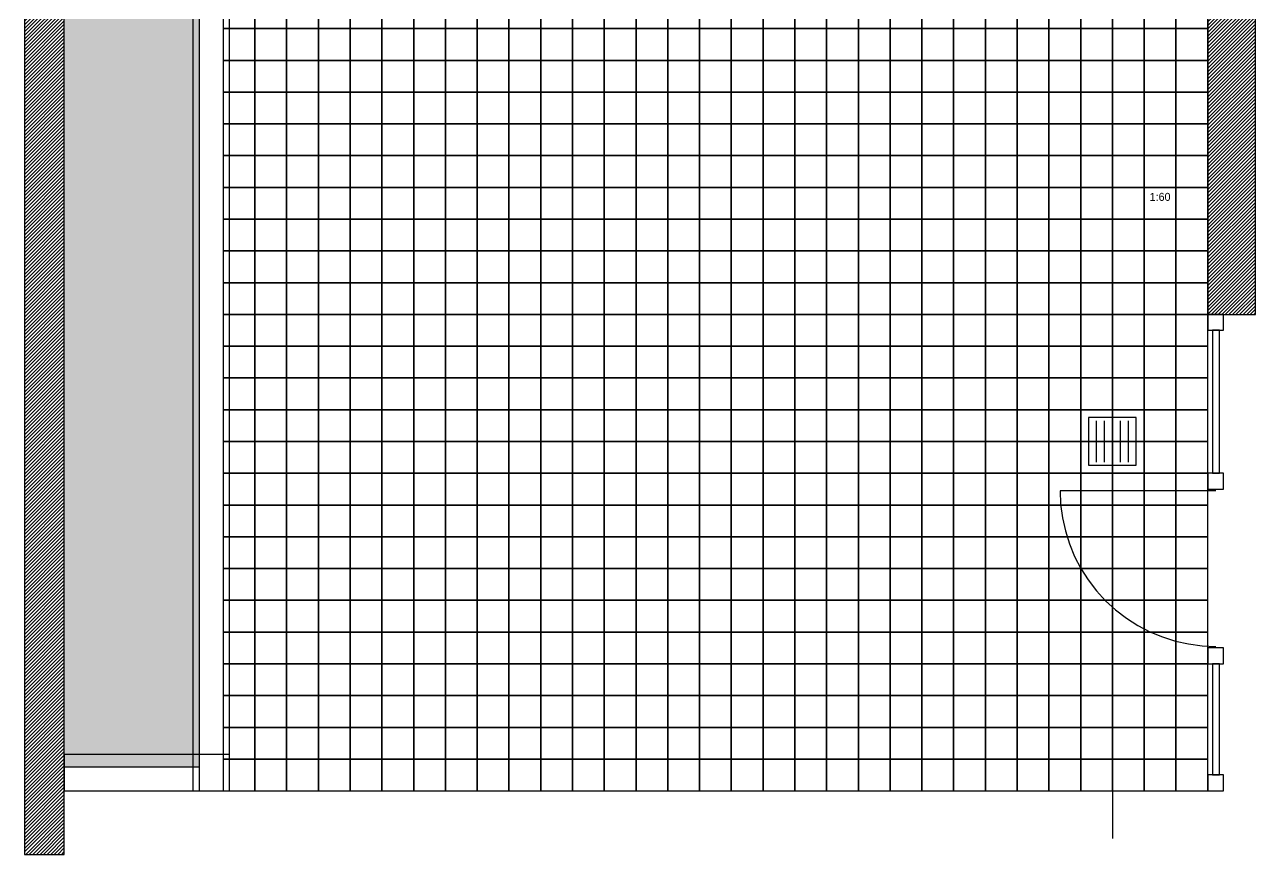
# Model space of a CAD drawing. Header units: millimetres. Extents: x -3750 to 66350, y -83500 to 3000.
# Drawn here: x 19750 to 27500, y -8800 to -3575 of the extents above; entities that cross this region are included whole.
import ezdxf
from ezdxf.enums import TextEntityAlignment as Align

# ---------------------------------------------------------------- set-up
doc = ezdxf.new("R2010")
doc.units = ezdxf.units.MM
doc.linetypes.add('DASHED', pattern=[1.524, 1.27, -0.254])
for name, color, linetype in [('A-DOOR', 5, 'Continuous'), ('A-HATCH', 9, 'Continuous'), ('A-PAVING', 251, 'Continuous'), ('A-TEXT', 2, 'Continuous'), ('A-WALL', 7, 'Continuous'), ('C-DRAIN', 4, 'Continuous')]:
    doc.layers.add(name, color=color, linetype=linetype)

msp = doc.modelspace()

# ---------------------------------------------------------------- hatches: boundary and pattern name
at = {"layer": 'A-HATCH'}
h = msp.add_hatch(dxfattribs=at)
h.set_pattern_fill('ANSI31', scale=5)
h.paths.add_polyline_path([(19750, -8800), (20000, -8800), (20000, 0), (19750, 0)])
msp.add_hatch(color=8, dxfattribs=at).paths.add_polyline_path([(20000, 0), (20850, 0), (20850, -8250), (20000, -8250)])
h = msp.add_hatch(dxfattribs=at)
h.set_pattern_fill('ANSI31', scale=5)
h.paths.add_polyline_path([(27200, -5400), (27500, -5400), (27500, 0), (27200, 0)])

# ---------------------------------------------------------------- linework, layer by layer
at = {"layer": 'A-DOOR'}
msp.add_lwpolyline([(26270, -6510), (26273.7, -6595.4), (26284.9, -6680.2), (26303.4, -6763.6), (26329.1, -6845.2), (26361.8, -6924.2), (26401.3, -7000), (26447.2, -7072.1), (26499.3, -7139.9), (26557, -7203), (26620.1, -7260.7), (26687.9, -7312.8), (26760, -7358.7), (26835.8, -7398.2), (26914.8, -7430.9), (26996.4, -7456.6), (27079.8, -7475.1), (27164.6, -7486.3), (27250, -7490)], dxfattribs=at)
at = {"layer": 'A-PAVING'}
for points in [[(21000, -3600), (21200, -3600), (21200, -3400), (21000, -3400)], [(21200, -3600), (21400, -3600), (21400, -3400), (21200, -3400)], [(21400, -3600), (21600, -3600), (21600, -3400), (21400, -3400)], [(21600, -3600), (21800, -3600), (21800, -3400), (21600, -3400)], [(21800, -3600), (22000, -3600), (22000, -3400), (21800, -3400)], [(22000, -3600), (22200, -3600), (22200, -3400), (22000, -3400)], [(22200, -3600), (22400, -3600), (22400, -3400), (22200, -3400)], [(22400, -3600), (22600, -3600), (22600, -3400), (22400, -3400)], [(22600, -3600), (22800, -3600), (22800, -3400), (22600, -3400)], [(22800, -3600), (23000, -3600), (23000, -3400), (22800, -3400)], [(23000, -3600), (23200, -3600), (23200, -3400), (23000, -3400)], [(23200, -3600), (23400, -3600), (23400, -3400), (23200, -3400)], [(23400, -3600), (23600, -3600), (23600, -3400), (23400, -3400)], [(23600, -3600), (23800, -3600), (23800, -3400), (23600, -3400)], [(23800, -3600), (24000, -3600), (24000, -3400), (23800, -3400)], [(24000, -3600), (24200, -3600), (24200, -3400), (24000, -3400)], [(24200, -3600), (24400, -3600), (24400, -3400), (24200, -3400)], [(24400, -3600), (24600, -3600), (24600, -3400), (24400, -3400)], [(24600, -3600), (24800, -3600), (24800, -3400), (24600, -3400)], [(24800, -3600), (25000, -3600), (25000, -3400), (24800, -3400)], [(25000, -3600), (25200, -3600), (25200, -3400), (25000, -3400)], [(25200, -3600), (25400, -3600), (25400, -3400), (25200, -3400)], [(25400, -3600), (25600, -3600), (25600, -3400), (25400, -3400)], [(25600, -3600), (25800, -3600), (25800, -3400), (25600, -3400)], [(25800, -3600), (26000, -3600), (26000, -3400), (25800, -3400)], [(26000, -3600), (26200, -3600), (26200, -3400), (26000, -3400)], [(26200, -3600), (26400, -3600), (26400, -3400), (26200, -3400)], [(26400, -3600), (26600, -3600), (26600, -3400), (26400, -3400)], [(26600, -3600), (26800, -3600), (26800, -3400), (26600, -3400)], [(26800, -3600), (27000, -3600), (27000, -3400), (26800, -3400)], [(27000, -3600), (27200, -3600), (27200, -3400), (27000, -3400)], [(21000, -3800), (21200, -3800), (21200, -3600), (21000, -3600)], [(21200, -3800), (21400, -3800), (21400, -3600), (21200, -3600)], [(21400, -3800), (21600, -3800), (21600, -3600), (21400, -3600)], [(21600, -3800), (21800, -3800), (21800, -3600), (21600, -3600)], [(21800, -3800), (22000, -3800), (22000, -3600), (21800, -3600)], [(22000, -3800), (22200, -3800), (22200, -3600), (22000, -3600)], [(22200, -3800), (22400, -3800), (22400, -3600), (22200, -3600)], [(22400, -3800), (22600, -3800), (22600, -3600), (22400, -3600)], [(22600, -3800), (22800, -3800), (22800, -3600), (22600, -3600)], [(22800, -3800), (23000, -3800), (23000, -3600), (22800, -3600)], [(23000, -3800), (23200, -3800), (23200, -3600), (23000, -3600)], [(23200, -3800), (23400, -3800), (23400, -3600), (23200, -3600)], [(23400, -3800), (23600, -3800), (23600, -3600), (23400, -3600)], [(23600, -3800), (23800, -3800), (23800, -3600), (23600, -3600)], [(23800, -3800), (24000, -3800), (24000, -3600), (23800, -3600)], [(24000, -3800), (24200, -3800), (24200, -3600), (24000, -3600)], [(24200, -3800), (24400, -3800), (24400, -3600), (24200, -3600)], [(24400, -3800), (24600, -3800), (24600, -3600), (24400, -3600)], [(24600, -3800), (24800, -3800), (24800, -3600), (24600, -3600)], [(24800, -3800), (25000, -3800), (25000, -3600), (24800, -3600)], [(25000, -3800), (25200, -3800), (25200, -3600), (25000, -3600)], [(25200, -3800), (25400, -3800), (25400, -3600), (25200, -3600)], [(25400, -3800), (25600, -3800), (25600, -3600), (25400, -3600)], [(25600, -3800), (25800, -3800), (25800, -3600), (25600, -3600)], [(25800, -3800), (26000, -3800), (26000, -3600), (25800, -3600)], [(26000, -3800), (26200, -3800), (26200, -3600), (26000, -3600)], [(26200, -3800), (26400, -3800), (26400, -3600), (26200, -3600)], [(26400, -3800), (26600, -3800), (26600, -3600), (26400, -3600)], [(26600, -3800), (26800, -3800), (26800, -3600), (26600, -3600)], [(26800, -3800), (27000, -3800), (27000, -3600), (26800, -3600)], [(27000, -3800), (27200, -3800), (27200, -3600), (27000, -3600)], [(21000, -4000), (21200, -4000), (21200, -3800), (21000, -3800)], [(21200, -4000), (21400, -4000), (21400, -3800), (21200, -3800)], [(21400, -4000), (21600, -4000), (21600, -3800), (21400, -3800)], [(21600, -4000), (21800, -4000), (21800, -3800), (21600, -3800)], [(21800, -4000), (22000, -4000), (22000, -3800), (21800, -3800)], [(22000, -4000), (22200, -4000), (22200, -3800), (22000, -3800)], [(22200, -4000), (22400, -4000), (22400, -3800), (22200, -3800)], [(22400, -4000), (22600, -4000), (22600, -3800), (22400, -3800)], [(22600, -4000), (22800, -4000), (22800, -3800), (22600, -3800)], [(22800, -4000), (23000, -4000), (23000, -3800), (22800, -3800)], [(23000, -4000), (23200, -4000), (23200, -3800), (23000, -3800)], [(23200, -4000), (23400, -4000), (23400, -3800), (23200, -3800)], [(23400, -4000), (23600, -4000), (23600, -3800), (23400, -3800)], [(23600, -4000), (23800, -4000), (23800, -3800), (23600, -3800)], [(23800, -4000), (24000, -4000), (24000, -3800), (23800, -3800)], [(24000, -4000), (24200, -4000), (24200, -3800), (24000, -3800)], [(24200, -4000), (24400, -4000), (24400, -3800), (24200, -3800)], [(24400, -4000), (24600, -4000), (24600, -3800), (24400, -3800)], [(24600, -4000), (24800, -4000), (24800, -3800), (24600, -3800)], [(24800, -4000), (25000, -4000), (25000, -3800), (24800, -3800)], [(25000, -4000), (25200, -4000), (25200, -3800), (25000, -3800)], [(25200, -4000), (25400, -4000), (25400, -3800), (25200, -3800)], [(25400, -4000), (25600, -4000), (25600, -3800), (25400, -3800)], [(25600, -4000), (25800, -4000), (25800, -3800), (25600, -3800)], [(25800, -4000), (26000, -4000), (26000, -3800), (25800, -3800)], [(26000, -4000), (26200, -4000), (26200, -3800), (26000, -3800)], [(26200, -4000), (26400, -4000), (26400, -3800), (26200, -3800)], [(26400, -4000), (26600, -4000), (26600, -3800), (26400, -3800)], [(26600, -4000), (26800, -4000), (26800, -3800), (26600, -3800)], [(26800, -4000), (27000, -4000), (27000, -3800), (26800, -3800)], [(27000, -4000), (27200, -4000), (27200, -3800), (27000, -3800)], [(21000, -4200), (21200, -4200), (21200, -4000), (21000, -4000)], [(21200, -4200), (21400, -4200), (21400, -4000), (21200, -4000)], [(21400, -4200), (21600, -4200), (21600, -4000), (21400, -4000)], [(21600, -4200), (21800, -4200), (21800, -4000), (21600, -4000)], [(21800, -4200), (22000, -4200), (22000, -4000), (21800, -4000)], [(22000, -4200), (22200, -4200), (22200, -4000), (22000, -4000)], [(22200, -4200), (22400, -4200), (22400, -4000), (22200, -4000)], [(22400, -4200), (22600, -4200), (22600, -4000), (22400, -4000)], [(22600, -4200), (22800, -4200), (22800, -4000), (22600, -4000)], [(22800, -4200), (23000, -4200), (23000, -4000), (22800, -4000)], [(23000, -4200), (23200, -4200), (23200, -4000), (23000, -4000)], [(23200, -4200), (23400, -4200), (23400, -4000), (23200, -4000)], [(23400, -4200), (23600, -4200), (23600, -4000), (23400, -4000)], [(23600, -4200), (23800, -4200), (23800, -4000), (23600, -4000)], [(23800, -4200), (24000, -4200), (24000, -4000), (23800, -4000)], [(24000, -4200), (24200, -4200), (24200, -4000), (24000, -4000)], [(24200, -4200), (24400, -4200), (24400, -4000), (24200, -4000)], [(24400, -4200), (24600, -4200), (24600, -4000), (24400, -4000)], [(24600, -4200), (24800, -4200), (24800, -4000), (24600, -4000)], [(24800, -4200), (25000, -4200), (25000, -4000), (24800, -4000)], [(25000, -4200), (25200, -4200), (25200, -4000), (25000, -4000)], [(25200, -4200), (25400, -4200), (25400, -4000), (25200, -4000)], [(25400, -4200), (25600, -4200), (25600, -4000), (25400, -4000)], [(25600, -4200), (25800, -4200), (25800, -4000), (25600, -4000)], [(25800, -4200), (26000, -4200), (26000, -4000), (25800, -4000)], [(26000, -4200), (26200, -4200), (26200, -4000), (26000, -4000)], [(26200, -4200), (26400, -4200), (26400, -4000), (26200, -4000)], [(26400, -4200), (26600, -4200), (26600, -4000), (26400, -4000)], [(26600, -4200), (26800, -4200), (26800, -4000), (26600, -4000)], [(26800, -4200), (27000, -4200), (27000, -4000), (26800, -4000)], [(27000, -4200), (27200, -4200), (27200, -4000), (27000, -4000)], [(21000, -4400), (21200, -4400), (21200, -4200), (21000, -4200)], [(21200, -4400), (21400, -4400), (21400, -4200), (21200, -4200)], [(21400, -4400), (21600, -4400), (21600, -4200), (21400, -4200)], [(21600, -4400), (21800, -4400), (21800, -4200), (21600, -4200)], [(21800, -4400), (22000, -4400), (22000, -4200), (21800, -4200)], [(22000, -4400), (22200, -4400), (22200, -4200), (22000, -4200)], [(22200, -4400), (22400, -4400), (22400, -4200), (22200, -4200)], [(22400, -4400), (22600, -4400), (22600, -4200), (22400, -4200)], [(22600, -4400), (22800, -4400), (22800, -4200), (22600, -4200)], [(22800, -4400), (23000, -4400), (23000, -4200), (22800, -4200)], [(23000, -4400), (23200, -4400), (23200, -4200), (23000, -4200)], [(23200, -4400), (23400, -4400), (23400, -4200), (23200, -4200)], [(23400, -4400), (23600, -4400), (23600, -4200), (23400, -4200)], [(23600, -4400), (23800, -4400), (23800, -4200), (23600, -4200)], [(23800, -4400), (24000, -4400), (24000, -4200), (23800, -4200)], [(24000, -4400), (24200, -4400), (24200, -4200), (24000, -4200)], [(24200, -4400), (24400, -4400), (24400, -4200), (24200, -4200)], [(24400, -4400), (24600, -4400), (24600, -4200), (24400, -4200)], [(24600, -4400), (24800, -4400), (24800, -4200), (24600, -4200)], [(24800, -4400), (25000, -4400), (25000, -4200), (24800, -4200)], [(25000, -4400), (25200, -4400), (25200, -4200), (25000, -4200)], [(25200, -4400), (25400, -4400), (25400, -4200), (25200, -4200)], [(25400, -4400), (25600, -4400), (25600, -4200), (25400, -4200)], [(25600, -4400), (25800, -4400), (25800, -4200), (25600, -4200)], [(25800, -4400), (26000, -4400), (26000, -4200), (25800, -4200)], [(26000, -4400), (26200, -4400), (26200, -4200), (26000, -4200)], [(26200, -4400), (26400, -4400), (26400, -4200), (26200, -4200)], [(26400, -4400), (26600, -4400), (26600, -4200), (26400, -4200)], [(26600, -4400), (26800, -4400), (26800, -4200), (26600, -4200)], [(26800, -4400), (27000, -4400), (27000, -4200), (26800, -4200)], [(27000, -4400), (27200, -4400), (27200, -4200), (27000, -4200)], [(21000, -4600), (21200, -4600), (21200, -4400), (21000, -4400)], [(21200, -4600), (21400, -4600), (21400, -4400), (21200, -4400)], [(21400, -4600), (21600, -4600), (21600, -4400), (21400, -4400)], [(21600, -4600), (21800, -4600), (21800, -4400), (21600, -4400)], [(21800, -4600), (22000, -4600), (22000, -4400), (21800, -4400)], [(22000, -4600), (22200, -4600), (22200, -4400), (22000, -4400)], [(22200, -4600), (22400, -4600), (22400, -4400), (22200, -4400)], [(22400, -4600), (22600, -4600), (22600, -4400), (22400, -4400)], [(22600, -4600), (22800, -4600), (22800, -4400), (22600, -4400)], [(22800, -4600), (23000, -4600), (23000, -4400), (22800, -4400)], [(23000, -4600), (23200, -4600), (23200, -4400), (23000, -4400)], [(23200, -4600), (23400, -4600), (23400, -4400), (23200, -4400)], [(23400, -4600), (23600, -4600), (23600, -4400), (23400, -4400)], [(23600, -4600), (23800, -4600), (23800, -4400), (23600, -4400)], [(23800, -4600), (24000, -4600), (24000, -4400), (23800, -4400)], [(24000, -4600), (24200, -4600), (24200, -4400), (24000, -4400)], [(24200, -4600), (24400, -4600), (24400, -4400), (24200, -4400)], [(24400, -4600), (24600, -4600), (24600, -4400), (24400, -4400)], [(24600, -4600), (24800, -4600), (24800, -4400), (24600, -4400)], [(24800, -4600), (25000, -4600), (25000, -4400), (24800, -4400)], [(25000, -4600), (25200, -4600), (25200, -4400), (25000, -4400)], [(25200, -4600), (25400, -4600), (25400, -4400), (25200, -4400)], [(25400, -4600), (25600, -4600), (25600, -4400), (25400, -4400)], [(25600, -4600), (25800, -4600), (25800, -4400), (25600, -4400)], [(25800, -4600), (26000, -4600), (26000, -4400), (25800, -4400)], [(26000, -4600), (26200, -4600), (26200, -4400), (26000, -4400)], [(26200, -4600), (26400, -4600), (26400, -4400), (26200, -4400)], [(26400, -4600), (26600, -4600), (26600, -4400), (26400, -4400)], [(26600, -4600), (26800, -4600), (26800, -4400), (26600, -4400)], [(26800, -4600), (27000, -4600), (27000, -4400), (26800, -4400)], [(27000, -4600), (27200, -4600), (27200, -4400), (27000, -4400)], [(21000, -4800), (21200, -4800), (21200, -4600), (21000, -4600)], [(21200, -4800), (21400, -4800), (21400, -4600), (21200, -4600)], [(21400, -4800), (21600, -4800), (21600, -4600), (21400, -4600)], [(21600, -4800), (21800, -4800), (21800, -4600), (21600, -4600)], [(21800, -4800), (22000, -4800), (22000, -4600), (21800, -4600)], [(22000, -4800), (22200, -4800), (22200, -4600), (22000, -4600)], [(22200, -4800), (22400, -4800), (22400, -4600), (22200, -4600)], [(22400, -4800), (22600, -4800), (22600, -4600), (22400, -4600)], [(22600, -4800), (22800, -4800), (22800, -4600), (22600, -4600)], [(22800, -4800), (23000, -4800), (23000, -4600), (22800, -4600)], [(23000, -4800), (23200, -4800), (23200, -4600), (23000, -4600)], [(23200, -4800), (23400, -4800), (23400, -4600), (23200, -4600)], [(23400, -4800), (23600, -4800), (23600, -4600), (23400, -4600)], [(23600, -4800), (23800, -4800), (23800, -4600), (23600, -4600)], [(23800, -4800), (24000, -4800), (24000, -4600), (23800, -4600)], [(24000, -4800), (24200, -4800), (24200, -4600), (24000, -4600)], [(24200, -4800), (24400, -4800), (24400, -4600), (24200, -4600)], [(24400, -4800), (24600, -4800), (24600, -4600), (24400, -4600)], [(24600, -4800), (24800, -4800), (24800, -4600), (24600, -4600)], [(24800, -4800), (25000, -4800), (25000, -4600), (24800, -4600)], [(25000, -4800), (25200, -4800), (25200, -4600), (25000, -4600)], [(25200, -4800), (25400, -4800), (25400, -4600), (25200, -4600)], [(25400, -4800), (25600, -4800), (25600, -4600), (25400, -4600)], [(25600, -4800), (25800, -4800), (25800, -4600), (25600, -4600)], [(25800, -4800), (26000, -4800), (26000, -4600), (25800, -4600)], [(26000, -4800), (26200, -4800), (26200, -4600), (26000, -4600)], [(26200, -4800), (26400, -4800), (26400, -4600), (26200, -4600)], [(26400, -4800), (26600, -4800), (26600, -4600), (26400, -4600)], [(26600, -4800), (26800, -4800), (26800, -4600), (26600, -4600)], [(26800, -4800), (27000, -4800), (27000, -4600), (26800, -4600)], [(27000, -4800), (27200, -4800), (27200, -4600), (27000, -4600)], [(21000, -5000), (21200, -5000), (21200, -4800), (21000, -4800)], [(21200, -5000), (21400, -5000), (21400, -4800), (21200, -4800)], [(21400, -5000), (21600, -5000), (21600, -4800), (21400, -4800)], [(21600, -5000), (21800, -5000), (21800, -4800), (21600, -4800)], [(21800, -5000), (22000, -5000), (22000, -4800), (21800, -4800)], [(22000, -5000), (22200, -5000), (22200, -4800), (22000, -4800)], [(22200, -5000), (22400, -5000), (22400, -4800), (22200, -4800)], [(22400, -5000), (22600, -5000), (22600, -4800), (22400, -4800)], [(22600, -5000), (22800, -5000), (22800, -4800), (22600, -4800)], [(22800, -5000), (23000, -5000), (23000, -4800), (22800, -4800)], [(23000, -5000), (23200, -5000), (23200, -4800), (23000, -4800)], [(23200, -5000), (23400, -5000), (23400, -4800), (23200, -4800)], [(23400, -5000), (23600, -5000), (23600, -4800), (23400, -4800)], [(23600, -5000), (23800, -5000), (23800, -4800), (23600, -4800)], [(23800, -5000), (24000, -5000), (24000, -4800), (23800, -4800)], [(24000, -5000), (24200, -5000), (24200, -4800), (24000, -4800)], [(24200, -5000), (24400, -5000), (24400, -4800), (24200, -4800)], [(24400, -5000), (24600, -5000), (24600, -4800), (24400, -4800)], [(24600, -5000), (24800, -5000), (24800, -4800), (24600, -4800)], [(24800, -5000), (25000, -5000), (25000, -4800), (24800, -4800)], [(25000, -5000), (25200, -5000), (25200, -4800), (25000, -4800)], [(25200, -5000), (25400, -5000), (25400, -4800), (25200, -4800)], [(25400, -5000), (25600, -5000), (25600, -4800), (25400, -4800)], [(25600, -5000), (25800, -5000), (25800, -4800), (25600, -4800)], [(25800, -5000), (26000, -5000), (26000, -4800), (25800, -4800)], [(26000, -5000), (26200, -5000), (26200, -4800), (26000, -4800)], [(26200, -5000), (26400, -5000), (26400, -4800), (26200, -4800)], [(26400, -5000), (26600, -5000), (26600, -4800), (26400, -4800)], [(26600, -5000), (26800, -5000), (26800, -4800), (26600, -4800)], [(26800, -5000), (27000, -5000), (27000, -4800), (26800, -4800)], [(27000, -5000), (27200, -5000), (27200, -4800), (27000, -4800)], [(21000, -5200), (21200, -5200), (21200, -5000), (21000, -5000)], [(21200, -5200), (21400, -5200), (21400, -5000), (21200, -5000)], [(21400, -5200), (21600, -5200), (21600, -5000), (21400, -5000)], [(21600, -5200), (21800, -5200), (21800, -5000), (21600, -5000)], [(21800, -5200), (22000, -5200), (22000, -5000), (21800, -5000)], [(22000, -5200), (22200, -5200), (22200, -5000), (22000, -5000)], [(22200, -5200), (22400, -5200), (22400, -5000), (22200, -5000)], [(22400, -5200), (22600, -5200), (22600, -5000), (22400, -5000)], [(22600, -5200), (22800, -5200), (22800, -5000), (22600, -5000)], [(22800, -5200), (23000, -5200), (23000, -5000), (22800, -5000)], [(23000, -5200), (23200, -5200), (23200, -5000), (23000, -5000)], [(23200, -5200), (23400, -5200), (23400, -5000), (23200, -5000)], [(23400, -5200), (23600, -5200), (23600, -5000), (23400, -5000)], [(23600, -5200), (23800, -5200), (23800, -5000), (23600, -5000)], [(23800, -5200), (24000, -5200), (24000, -5000), (23800, -5000)], [(24000, -5200), (24200, -5200), (24200, -5000), (24000, -5000)], [(24200, -5200), (24400, -5200), (24400, -5000), (24200, -5000)], [(24400, -5200), (24600, -5200), (24600, -5000), (24400, -5000)], [(24600, -5200), (24800, -5200), (24800, -5000), (24600, -5000)], [(24800, -5200), (25000, -5200), (25000, -5000), (24800, -5000)], [(25000, -5200), (25200, -5200), (25200, -5000), (25000, -5000)], [(25200, -5200), (25400, -5200), (25400, -5000), (25200, -5000)], [(25400, -5200), (25600, -5200), (25600, -5000), (25400, -5000)], [(25600, -5200), (25800, -5200), (25800, -5000), (25600, -5000)], [(25800, -5200), (26000, -5200), (26000, -5000), (25800, -5000)], [(26000, -5200), (26200, -5200), (26200, -5000), (26000, -5000)], [(26200, -5200), (26400, -5200), (26400, -5000), (26200, -5000)], [(26400, -5200), (26600, -5200), (26600, -5000), (26400, -5000)], [(26600, -5200), (26800, -5200), (26800, -5000), (26600, -5000)], [(26800, -5200), (27000, -5200), (27000, -5000), (26800, -5000)], [(27000, -5200), (27200, -5200), (27200, -5000), (27000, -5000)], [(21000, -5400), (21200, -5400), (21200, -5200), (21000, -5200)], [(21200, -5400), (21400, -5400), (21400, -5200), (21200, -5200)], [(21400, -5400), (21600, -5400), (21600, -5200), (21400, -5200)], [(21600, -5400), (21800, -5400), (21800, -5200), (21600, -5200)], [(21800, -5400), (22000, -5400), (22000, -5200), (21800, -5200)], [(22000, -5400), (22200, -5400), (22200, -5200), (22000, -5200)], [(22200, -5400), (22400, -5400), (22400, -5200), (22200, -5200)], [(22400, -5400), (22600, -5400), (22600, -5200), (22400, -5200)], [(22600, -5400), (22800, -5400), (22800, -5200), (22600, -5200)], [(22800, -5400), (23000, -5400), (23000, -5200), (22800, -5200)], [(23000, -5400), (23200, -5400), (23200, -5200), (23000, -5200)], [(23200, -5400), (23400, -5400), (23400, -5200), (23200, -5200)], [(23400, -5400), (23600, -5400), (23600, -5200), (23400, -5200)], [(23600, -5400), (23800, -5400), (23800, -5200), (23600, -5200)], [(23800, -5400), (24000, -5400), (24000, -5200), (23800, -5200)], [(24000, -5400), (24200, -5400), (24200, -5200), (24000, -5200)], [(24200, -5400), (24400, -5400), (24400, -5200), (24200, -5200)], [(24400, -5400), (24600, -5400), (24600, -5200), (24400, -5200)], [(24600, -5400), (24800, -5400), (24800, -5200), (24600, -5200)], [(24800, -5400), (25000, -5400), (25000, -5200), (24800, -5200)], [(25000, -5400), (25200, -5400), (25200, -5200), (25000, -5200)], [(25200, -5400), (25400, -5400), (25400, -5200), (25200, -5200)], [(25400, -5400), (25600, -5400), (25600, -5200), (25400, -5200)], [(25600, -5400), (25800, -5400), (25800, -5200), (25600, -5200)], [(25800, -5400), (26000, -5400), (26000, -5200), (25800, -5200)], [(26000, -5400), (26200, -5400), (26200, -5200), (26000, -5200)], [(26200, -5400), (26400, -5400), (26400, -5200), (26200, -5200)], [(26400, -5400), (26600, -5400), (26600, -5200), (26400, -5200)], [(26600, -5400), (26800, -5400), (26800, -5200), (26600, -5200)], [(26800, -5400), (27000, -5400), (27000, -5200), (26800, -5200)], [(27000, -5400), (27200, -5400), (27200, -5200), (27000, -5200)], [(21000, -5600), (21200, -5600), (21200, -5400), (21000, -5400)], [(21200, -5600), (21400, -5600), (21400, -5400), (21200, -5400)], [(21400, -5600), (21600, -5600), (21600, -5400), (21400, -5400)], [(21600, -5600), (21800, -5600), (21800, -5400), (21600, -5400)], [(21800, -5600), (22000, -5600), (22000, -5400), (21800, -5400)], [(22000, -5600), (22200, -5600), (22200, -5400), (22000, -5400)], [(22200, -5600), (22400, -5600), (22400, -5400), (22200, -5400)], [(22400, -5600), (22600, -5600), (22600, -5400), (22400, -5400)], [(22600, -5600), (22800, -5600), (22800, -5400), (22600, -5400)], [(22800, -5600), (23000, -5600), (23000, -5400), (22800, -5400)], [(23000, -5600), (23200, -5600), (23200, -5400), (23000, -5400)], [(23200, -5600), (23400, -5600), (23400, -5400), (23200, -5400)], [(23400, -5600), (23600, -5600), (23600, -5400), (23400, -5400)], [(23600, -5600), (23800, -5600), (23800, -5400), (23600, -5400)], [(23800, -5600), (24000, -5600), (24000, -5400), (23800, -5400)], [(24000, -5600), (24200, -5600), (24200, -5400), (24000, -5400)], [(24200, -5600), (24400, -5600), (24400, -5400), (24200, -5400)], [(24400, -5600), (24600, -5600), (24600, -5400), (24400, -5400)], [(24600, -5600), (24800, -5600), (24800, -5400), (24600, -5400)], [(24800, -5600), (25000, -5600), (25000, -5400), (24800, -5400)], [(25000, -5600), (25200, -5600), (25200, -5400), (25000, -5400)], [(25200, -5600), (25400, -5600), (25400, -5400), (25200, -5400)], [(25400, -5600), (25600, -5600), (25600, -5400), (25400, -5400)], [(25600, -5600), (25800, -5600), (25800, -5400), (25600, -5400)], [(25800, -5600), (26000, -5600), (26000, -5400), (25800, -5400)], [(26000, -5600), (26200, -5600), (26200, -5400), (26000, -5400)], [(26200, -5600), (26400, -5600), (26400, -5400), (26200, -5400)], [(26400, -5600), (26600, -5600), (26600, -5400), (26400, -5400)], [(26600, -5600), (26800, -5600), (26800, -5400), (26600, -5400)], [(26800, -5600), (27000, -5600), (27000, -5400), (26800, -5400)], [(27000, -5600), (27200, -5600), (27200, -5400), (27000, -5400)], [(21000, -5800), (21200, -5800), (21200, -5600), (21000, -5600)], [(21200, -5800), (21400, -5800), (21400, -5600), (21200, -5600)], [(21400, -5800), (21600, -5800), (21600, -5600), (21400, -5600)], [(21600, -5800), (21800, -5800), (21800, -5600), (21600, -5600)], [(21800, -5800), (22000, -5800), (22000, -5600), (21800, -5600)], [(22000, -5800), (22200, -5800), (22200, -5600), (22000, -5600)], [(22200, -5800), (22400, -5800), (22400, -5600), (22200, -5600)], [(22400, -5800), (22600, -5800), (22600, -5600), (22400, -5600)], [(22600, -5800), (22800, -5800), (22800, -5600), (22600, -5600)], [(22800, -5800), (23000, -5800), (23000, -5600), (22800, -5600)], [(23000, -5800), (23200, -5800), (23200, -5600), (23000, -5600)], [(23200, -5800), (23400, -5800), (23400, -5600), (23200, -5600)], [(23400, -5800), (23600, -5800), (23600, -5600), (23400, -5600)], [(23600, -5800), (23800, -5800), (23800, -5600), (23600, -5600)], [(23800, -5800), (24000, -5800), (24000, -5600), (23800, -5600)], [(24000, -5800), (24200, -5800), (24200, -5600), (24000, -5600)], [(24200, -5800), (24400, -5800), (24400, -5600), (24200, -5600)], [(24400, -5800), (24600, -5800), (24600, -5600), (24400, -5600)], [(24600, -5800), (24800, -5800), (24800, -5600), (24600, -5600)], [(24800, -5800), (25000, -5800), (25000, -5600), (24800, -5600)], [(25000, -5800), (25200, -5800), (25200, -5600), (25000, -5600)], [(25200, -5800), (25400, -5800), (25400, -5600), (25200, -5600)], [(25400, -5800), (25600, -5800), (25600, -5600), (25400, -5600)], [(25600, -5800), (25800, -5800), (25800, -5600), (25600, -5600)], [(25800, -5800), (26000, -5800), (26000, -5600), (25800, -5600)], [(26000, -5800), (26200, -5800), (26200, -5600), (26000, -5600)], [(26200, -5800), (26400, -5800), (26400, -5600), (26200, -5600)], [(26400, -5800), (26600, -5800), (26600, -5600), (26400, -5600)], [(26600, -5800), (26800, -5800), (26800, -5600), (26600, -5600)], [(26800, -5800), (27000, -5800), (27000, -5600), (26800, -5600)], [(27000, -5800), (27200, -5800), (27200, -5600), (27000, -5600)], [(21000, -6000), (21200, -6000), (21200, -5800), (21000, -5800)], [(21200, -6000), (21400, -6000), (21400, -5800), (21200, -5800)], [(21400, -6000), (21600, -6000), (21600, -5800), (21400, -5800)], [(21600, -6000), (21800, -6000), (21800, -5800), (21600, -5800)], [(21800, -6000), (22000, -6000), (22000, -5800), (21800, -5800)], [(22000, -6000), (22200, -6000), (22200, -5800), (22000, -5800)], [(22200, -6000), (22400, -6000), (22400, -5800), (22200, -5800)], [(22400, -6000), (22600, -6000), (22600, -5800), (22400, -5800)], [(22600, -6000), (22800, -6000), (22800, -5800), (22600, -5800)], [(22800, -6000), (23000, -6000), (23000, -5800), (22800, -5800)], [(23000, -6000), (23200, -6000), (23200, -5800), (23000, -5800)], [(23200, -6000), (23400, -6000), (23400, -5800), (23200, -5800)], [(23400, -6000), (23600, -6000), (23600, -5800), (23400, -5800)], [(23600, -6000), (23800, -6000), (23800, -5800), (23600, -5800)], [(23800, -6000), (24000, -6000), (24000, -5800), (23800, -5800)], [(24000, -6000), (24200, -6000), (24200, -5800), (24000, -5800)], [(24200, -6000), (24400, -6000), (24400, -5800), (24200, -5800)], [(24400, -6000), (24600, -6000), (24600, -5800), (24400, -5800)], [(24600, -6000), (24800, -6000), (24800, -5800), (24600, -5800)], [(24800, -6000), (25000, -6000), (25000, -5800), (24800, -5800)], [(25000, -6000), (25200, -6000), (25200, -5800), (25000, -5800)], [(25200, -6000), (25400, -6000), (25400, -5800), (25200, -5800)], [(25400, -6000), (25600, -6000), (25600, -5800), (25400, -5800)], [(25600, -6000), (25800, -6000), (25800, -5800), (25600, -5800)], [(25800, -6000), (26000, -6000), (26000, -5800), (25800, -5800)], [(26000, -6000), (26200, -6000), (26200, -5800), (26000, -5800)], [(26200, -6000), (26400, -6000), (26400, -5800), (26200, -5800)], [(26400, -6000), (26600, -6000), (26600, -5800), (26400, -5800)], [(26600, -6000), (26800, -6000), (26800, -5800), (26600, -5800)], [(26800, -6000), (27000, -6000), (27000, -5800), (26800, -5800)], [(27000, -6000), (27200, -6000), (27200, -5800), (27000, -5800)], [(21000, -6200), (21200, -6200), (21200, -6000), (21000, -6000)], [(21200, -6200), (21400, -6200), (21400, -6000), (21200, -6000)], [(21400, -6200), (21600, -6200), (21600, -6000), (21400, -6000)], [(21600, -6200), (21800, -6200), (21800, -6000), (21600, -6000)], [(21800, -6200), (22000, -6200), (22000, -6000), (21800, -6000)], [(22000, -6200), (22200, -6200), (22200, -6000), (22000, -6000)], [(22200, -6200), (22400, -6200), (22400, -6000), (22200, -6000)], [(22400, -6200), (22600, -6200), (22600, -6000), (22400, -6000)], [(22600, -6200), (22800, -6200), (22800, -6000), (22600, -6000)], [(22800, -6200), (23000, -6200), (23000, -6000), (22800, -6000)], [(23000, -6200), (23200, -6200), (23200, -6000), (23000, -6000)], [(23200, -6200), (23400, -6200), (23400, -6000), (23200, -6000)], [(23400, -6200), (23600, -6200), (23600, -6000), (23400, -6000)], [(23600, -6200), (23800, -6200), (23800, -6000), (23600, -6000)], [(23800, -6200), (24000, -6200), (24000, -6000), (23800, -6000)], [(24000, -6200), (24200, -6200), (24200, -6000), (24000, -6000)], [(24200, -6200), (24400, -6200), (24400, -6000), (24200, -6000)], [(24400, -6200), (24600, -6200), (24600, -6000), (24400, -6000)], [(24600, -6200), (24800, -6200), (24800, -6000), (24600, -6000)], [(24800, -6200), (25000, -6200), (25000, -6000), (24800, -6000)], [(25000, -6200), (25200, -6200), (25200, -6000), (25000, -6000)], [(25200, -6200), (25400, -6200), (25400, -6000), (25200, -6000)], [(25400, -6200), (25600, -6200), (25600, -6000), (25400, -6000)], [(25600, -6200), (25800, -6200), (25800, -6000), (25600, -6000)], [(25800, -6200), (26000, -6200), (26000, -6000), (25800, -6000)], [(26000, -6200), (26200, -6200), (26200, -6000), (26000, -6000)], [(26200, -6200), (26400, -6200), (26400, -6000), (26200, -6000)], [(26400, -6200), (26600, -6200), (26600, -6000), (26400, -6000)], [(26600, -6200), (26800, -6200), (26800, -6000), (26600, -6000)], [(26800, -6200), (27000, -6200), (27000, -6000), (26800, -6000)], [(27000, -6200), (27200, -6200), (27200, -6000), (27000, -6000)], [(21000, -6400), (21200, -6400), (21200, -6200), (21000, -6200)], [(21200, -6400), (21400, -6400), (21400, -6200), (21200, -6200)], [(21400, -6400), (21600, -6400), (21600, -6200), (21400, -6200)], [(21600, -6400), (21800, -6400), (21800, -6200), (21600, -6200)], [(21800, -6400), (22000, -6400), (22000, -6200), (21800, -6200)], [(22000, -6400), (22200, -6400), (22200, -6200), (22000, -6200)], [(22200, -6400), (22400, -6400), (22400, -6200), (22200, -6200)], [(22400, -6400), (22600, -6400), (22600, -6200), (22400, -6200)], [(22600, -6400), (22800, -6400), (22800, -6200), (22600, -6200)], [(22800, -6400), (23000, -6400), (23000, -6200), (22800, -6200)], [(23000, -6400), (23200, -6400), (23200, -6200), (23000, -6200)], [(23200, -6400), (23400, -6400), (23400, -6200), (23200, -6200)], [(23400, -6400), (23600, -6400), (23600, -6200), (23400, -6200)], [(23600, -6400), (23800, -6400), (23800, -6200), (23600, -6200)], [(23800, -6400), (24000, -6400), (24000, -6200), (23800, -6200)], [(24000, -6400), (24200, -6400), (24200, -6200), (24000, -6200)], [(24200, -6400), (24400, -6400), (24400, -6200), (24200, -6200)], [(24400, -6400), (24600, -6400), (24600, -6200), (24400, -6200)], [(24600, -6400), (24800, -6400), (24800, -6200), (24600, -6200)], [(24800, -6400), (25000, -6400), (25000, -6200), (24800, -6200)], [(25000, -6400), (25200, -6400), (25200, -6200), (25000, -6200)], [(25200, -6400), (25400, -6400), (25400, -6200), (25200, -6200)], [(25400, -6400), (25600, -6400), (25600, -6200), (25400, -6200)], [(25600, -6400), (25800, -6400), (25800, -6200), (25600, -6200)], [(25800, -6400), (26000, -6400), (26000, -6200), (25800, -6200)], [(26000, -6400), (26200, -6400), (26200, -6200), (26000, -6200)], [(26200, -6400), (26400, -6400), (26400, -6200), (26200, -6200)], [(26400, -6400), (26600, -6400), (26600, -6200), (26400, -6200)], [(26600, -6400), (26800, -6400), (26800, -6200), (26600, -6200)], [(26800, -6400), (27000, -6400), (27000, -6200), (26800, -6200)], [(27000, -6400), (27200, -6400), (27200, -6200), (27000, -6200)], [(21000, -6600), (21200, -6600), (21200, -6400), (21000, -6400)], [(21200, -6600), (21400, -6600), (21400, -6400), (21200, -6400)], [(21400, -6600), (21600, -6600), (21600, -6400), (21400, -6400)], [(21600, -6600), (21800, -6600), (21800, -6400), (21600, -6400)], [(21800, -6600), (22000, -6600), (22000, -6400), (21800, -6400)], [(22000, -6600), (22200, -6600), (22200, -6400), (22000, -6400)], [(22200, -6600), (22400, -6600), (22400, -6400), (22200, -6400)], [(22400, -6600), (22600, -6600), (22600, -6400), (22400, -6400)], [(22600, -6600), (22800, -6600), (22800, -6400), (22600, -6400)], [(22800, -6600), (23000, -6600), (23000, -6400), (22800, -6400)], [(23000, -6600), (23200, -6600), (23200, -6400), (23000, -6400)], [(23200, -6600), (23400, -6600), (23400, -6400), (23200, -6400)], [(23400, -6600), (23600, -6600), (23600, -6400), (23400, -6400)], [(23600, -6600), (23800, -6600), (23800, -6400), (23600, -6400)], [(23800, -6600), (24000, -6600), (24000, -6400), (23800, -6400)], [(24000, -6600), (24200, -6600), (24200, -6400), (24000, -6400)], [(24200, -6600), (24400, -6600), (24400, -6400), (24200, -6400)], [(24400, -6600), (24600, -6600), (24600, -6400), (24400, -6400)], [(24600, -6600), (24800, -6600), (24800, -6400), (24600, -6400)], [(24800, -6600), (25000, -6600), (25000, -6400), (24800, -6400)], [(25000, -6600), (25200, -6600), (25200, -6400), (25000, -6400)], [(25200, -6600), (25400, -6600), (25400, -6400), (25200, -6400)], [(25400, -6600), (25600, -6600), (25600, -6400), (25400, -6400)], [(25600, -6600), (25800, -6600), (25800, -6400), (25600, -6400)], [(25800, -6600), (26000, -6600), (26000, -6400), (25800, -6400)], [(26000, -6600), (26200, -6600), (26200, -6400), (26000, -6400)], [(26200, -6600), (26400, -6600), (26400, -6400), (26200, -6400)], [(26400, -6600), (26600, -6600), (26600, -6400), (26400, -6400)], [(26600, -6600), (26800, -6600), (26800, -6400), (26600, -6400)], [(26800, -6600), (27000, -6600), (27000, -6400), (26800, -6400)], [(27000, -6600), (27200, -6600), (27200, -6400), (27000, -6400)], [(21000, -6800), (21200, -6800), (21200, -6600), (21000, -6600)], [(21200, -6800), (21400, -6800), (21400, -6600), (21200, -6600)], [(21400, -6800), (21600, -6800), (21600, -6600), (21400, -6600)], [(21600, -6800), (21800, -6800), (21800, -6600), (21600, -6600)], [(21800, -6800), (22000, -6800), (22000, -6600), (21800, -6600)], [(22000, -6800), (22200, -6800), (22200, -6600), (22000, -6600)], [(22200, -6800), (22400, -6800), (22400, -6600), (22200, -6600)], [(22400, -6800), (22600, -6800), (22600, -6600), (22400, -6600)], [(22600, -6800), (22800, -6800), (22800, -6600), (22600, -6600)], [(22800, -6800), (23000, -6800), (23000, -6600), (22800, -6600)], [(23000, -6800), (23200, -6800), (23200, -6600), (23000, -6600)], [(23200, -6800), (23400, -6800), (23400, -6600), (23200, -6600)], [(23400, -6800), (23600, -6800), (23600, -6600), (23400, -6600)], [(23600, -6800), (23800, -6800), (23800, -6600), (23600, -6600)], [(23800, -6800), (24000, -6800), (24000, -6600), (23800, -6600)], [(24000, -6800), (24200, -6800), (24200, -6600), (24000, -6600)], [(24200, -6800), (24400, -6800), (24400, -6600), (24200, -6600)], [(24400, -6800), (24600, -6800), (24600, -6600), (24400, -6600)], [(24600, -6800), (24800, -6800), (24800, -6600), (24600, -6600)], [(24800, -6800), (25000, -6800), (25000, -6600), (24800, -6600)], [(25000, -6800), (25200, -6800), (25200, -6600), (25000, -6600)], [(25200, -6800), (25400, -6800), (25400, -6600), (25200, -6600)], [(25400, -6800), (25600, -6800), (25600, -6600), (25400, -6600)], [(25600, -6800), (25800, -6800), (25800, -6600), (25600, -6600)], [(25800, -6800), (26000, -6800), (26000, -6600), (25800, -6600)], [(26000, -6800), (26200, -6800), (26200, -6600), (26000, -6600)], [(26200, -6800), (26400, -6800), (26400, -6600), (26200, -6600)], [(26400, -6800), (26600, -6800), (26600, -6600), (26400, -6600)], [(26600, -6800), (26800, -6800), (26800, -6600), (26600, -6600)], [(26800, -6800), (27000, -6800), (27000, -6600), (26800, -6600)], [(27000, -6800), (27200, -6800), (27200, -6600), (27000, -6600)], [(21000, -7000), (21200, -7000), (21200, -6800), (21000, -6800)], [(21200, -7000), (21400, -7000), (21400, -6800), (21200, -6800)], [(21400, -7000), (21600, -7000), (21600, -6800), (21400, -6800)], [(21600, -7000), (21800, -7000), (21800, -6800), (21600, -6800)], [(21800, -7000), (22000, -7000), (22000, -6800), (21800, -6800)], [(22000, -7000), (22200, -7000), (22200, -6800), (22000, -6800)], [(22200, -7000), (22400, -7000), (22400, -6800), (22200, -6800)], [(22400, -7000), (22600, -7000), (22600, -6800), (22400, -6800)], [(22600, -7000), (22800, -7000), (22800, -6800), (22600, -6800)], [(22800, -7000), (23000, -7000), (23000, -6800), (22800, -6800)], [(23000, -7000), (23200, -7000), (23200, -6800), (23000, -6800)], [(23200, -7000), (23400, -7000), (23400, -6800), (23200, -6800)], [(23400, -7000), (23600, -7000), (23600, -6800), (23400, -6800)], [(23600, -7000), (23800, -7000), (23800, -6800), (23600, -6800)], [(23800, -7000), (24000, -7000), (24000, -6800), (23800, -6800)], [(24000, -7000), (24200, -7000), (24200, -6800), (24000, -6800)], [(24200, -7000), (24400, -7000), (24400, -6800), (24200, -6800)], [(24400, -7000), (24600, -7000), (24600, -6800), (24400, -6800)], [(24600, -7000), (24800, -7000), (24800, -6800), (24600, -6800)], [(24800, -7000), (25000, -7000), (25000, -6800), (24800, -6800)], [(25000, -7000), (25200, -7000), (25200, -6800), (25000, -6800)], [(25200, -7000), (25400, -7000), (25400, -6800), (25200, -6800)], [(25400, -7000), (25600, -7000), (25600, -6800), (25400, -6800)], [(25600, -7000), (25800, -7000), (25800, -6800), (25600, -6800)], [(25800, -7000), (26000, -7000), (26000, -6800), (25800, -6800)], [(26000, -7000), (26200, -7000), (26200, -6800), (26000, -6800)], [(26200, -7000), (26400, -7000), (26400, -6800), (26200, -6800)], [(26400, -7000), (26600, -7000), (26600, -6800), (26400, -6800)], [(26600, -7000), (26800, -7000), (26800, -6800), (26600, -6800)], [(26800, -7000), (27000, -7000), (27000, -6800), (26800, -6800)], [(27000, -7000), (27200, -7000), (27200, -6800), (27000, -6800)], [(21000, -7200), (21200, -7200), (21200, -7000), (21000, -7000)], [(21200, -7200), (21400, -7200), (21400, -7000), (21200, -7000)], [(21400, -7200), (21600, -7200), (21600, -7000), (21400, -7000)], [(21600, -7200), (21800, -7200), (21800, -7000), (21600, -7000)], [(21800, -7200), (22000, -7200), (22000, -7000), (21800, -7000)], [(22000, -7200), (22200, -7200), (22200, -7000), (22000, -7000)], [(22200, -7200), (22400, -7200), (22400, -7000), (22200, -7000)], [(22400, -7200), (22600, -7200), (22600, -7000), (22400, -7000)], [(22600, -7200), (22800, -7200), (22800, -7000), (22600, -7000)], [(22800, -7200), (23000, -7200), (23000, -7000), (22800, -7000)], [(23000, -7200), (23200, -7200), (23200, -7000), (23000, -7000)], [(23200, -7200), (23400, -7200), (23400, -7000), (23200, -7000)], [(23400, -7200), (23600, -7200), (23600, -7000), (23400, -7000)], [(23600, -7200), (23800, -7200), (23800, -7000), (23600, -7000)], [(23800, -7200), (24000, -7200), (24000, -7000), (23800, -7000)], [(24000, -7200), (24200, -7200), (24200, -7000), (24000, -7000)], [(24200, -7200), (24400, -7200), (24400, -7000), (24200, -7000)], [(24400, -7200), (24600, -7200), (24600, -7000), (24400, -7000)], [(24600, -7200), (24800, -7200), (24800, -7000), (24600, -7000)], [(24800, -7200), (25000, -7200), (25000, -7000), (24800, -7000)], [(25000, -7200), (25200, -7200), (25200, -7000), (25000, -7000)], [(25200, -7200), (25400, -7200), (25400, -7000), (25200, -7000)], [(25400, -7200), (25600, -7200), (25600, -7000), (25400, -7000)], [(25600, -7200), (25800, -7200), (25800, -7000), (25600, -7000)], [(25800, -7200), (26000, -7200), (26000, -7000), (25800, -7000)], [(26000, -7200), (26200, -7200), (26200, -7000), (26000, -7000)], [(26200, -7200), (26400, -7200), (26400, -7000), (26200, -7000)], [(26400, -7200), (26600, -7200), (26600, -7000), (26400, -7000)], [(26600, -7200), (26800, -7200), (26800, -7000), (26600, -7000)], [(26800, -7200), (27000, -7200), (27000, -7000), (26800, -7000)], [(27000, -7200), (27200, -7200), (27200, -7000), (27000, -7000)], [(21000, -7400), (21200, -7400), (21200, -7200), (21000, -7200)], [(21200, -7400), (21400, -7400), (21400, -7200), (21200, -7200)], [(21400, -7400), (21600, -7400), (21600, -7200), (21400, -7200)], [(21600, -7400), (21800, -7400), (21800, -7200), (21600, -7200)], [(21800, -7400), (22000, -7400), (22000, -7200), (21800, -7200)], [(22000, -7400), (22200, -7400), (22200, -7200), (22000, -7200)], [(22200, -7400), (22400, -7400), (22400, -7200), (22200, -7200)], [(22400, -7400), (22600, -7400), (22600, -7200), (22400, -7200)], [(22600, -7400), (22800, -7400), (22800, -7200), (22600, -7200)], [(22800, -7400), (23000, -7400), (23000, -7200), (22800, -7200)], [(23000, -7400), (23200, -7400), (23200, -7200), (23000, -7200)], [(23200, -7400), (23400, -7400), (23400, -7200), (23200, -7200)], [(23400, -7400), (23600, -7400), (23600, -7200), (23400, -7200)], [(23600, -7400), (23800, -7400), (23800, -7200), (23600, -7200)], [(23800, -7400), (24000, -7400), (24000, -7200), (23800, -7200)], [(24000, -7400), (24200, -7400), (24200, -7200), (24000, -7200)], [(24200, -7400), (24400, -7400), (24400, -7200), (24200, -7200)], [(24400, -7400), (24600, -7400), (24600, -7200), (24400, -7200)], [(24600, -7400), (24800, -7400), (24800, -7200), (24600, -7200)], [(24800, -7400), (25000, -7400), (25000, -7200), (24800, -7200)], [(25000, -7400), (25200, -7400), (25200, -7200), (25000, -7200)], [(25200, -7400), (25400, -7400), (25400, -7200), (25200, -7200)], [(25400, -7400), (25600, -7400), (25600, -7200), (25400, -7200)], [(25600, -7400), (25800, -7400), (25800, -7200), (25600, -7200)], [(25800, -7400), (26000, -7400), (26000, -7200), (25800, -7200)], [(26000, -7400), (26200, -7400), (26200, -7200), (26000, -7200)], [(26200, -7400), (26400, -7400), (26400, -7200), (26200, -7200)], [(26400, -7400), (26600, -7400), (26600, -7200), (26400, -7200)], [(26600, -7400), (26800, -7400), (26800, -7200), (26600, -7200)], [(26800, -7400), (27000, -7400), (27000, -7200), (26800, -7200)], [(27000, -7400), (27200, -7400), (27200, -7200), (27000, -7200)], [(21000, -7600), (21200, -7600), (21200, -7400), (21000, -7400)], [(21200, -7600), (21400, -7600), (21400, -7400), (21200, -7400)], [(21400, -7600), (21600, -7600), (21600, -7400), (21400, -7400)], [(21600, -7600), (21800, -7600), (21800, -7400), (21600, -7400)], [(21800, -7600), (22000, -7600), (22000, -7400), (21800, -7400)], [(22000, -7600), (22200, -7600), (22200, -7400), (22000, -7400)], [(22200, -7600), (22400, -7600), (22400, -7400), (22200, -7400)], [(22400, -7600), (22600, -7600), (22600, -7400), (22400, -7400)], [(22600, -7600), (22800, -7600), (22800, -7400), (22600, -7400)], [(22800, -7600), (23000, -7600), (23000, -7400), (22800, -7400)], [(23000, -7600), (23200, -7600), (23200, -7400), (23000, -7400)], [(23200, -7600), (23400, -7600), (23400, -7400), (23200, -7400)], [(23400, -7600), (23600, -7600), (23600, -7400), (23400, -7400)], [(23600, -7600), (23800, -7600), (23800, -7400), (23600, -7400)], [(23800, -7600), (24000, -7600), (24000, -7400), (23800, -7400)], [(24000, -7600), (24200, -7600), (24200, -7400), (24000, -7400)], [(24200, -7600), (24400, -7600), (24400, -7400), (24200, -7400)], [(24400, -7600), (24600, -7600), (24600, -7400), (24400, -7400)], [(24600, -7600), (24800, -7600), (24800, -7400), (24600, -7400)], [(24800, -7600), (25000, -7600), (25000, -7400), (24800, -7400)], [(25000, -7600), (25200, -7600), (25200, -7400), (25000, -7400)], [(25200, -7600), (25400, -7600), (25400, -7400), (25200, -7400)], [(25400, -7600), (25600, -7600), (25600, -7400), (25400, -7400)], [(25600, -7600), (25800, -7600), (25800, -7400), (25600, -7400)], [(25800, -7600), (26000, -7600), (26000, -7400), (25800, -7400)], [(26000, -7600), (26200, -7600), (26200, -7400), (26000, -7400)], [(26200, -7600), (26400, -7600), (26400, -7400), (26200, -7400)], [(26400, -7600), (26600, -7600), (26600, -7400), (26400, -7400)], [(26600, -7600), (26800, -7600), (26800, -7400), (26600, -7400)], [(26800, -7600), (27000, -7600), (27000, -7400), (26800, -7400)], [(27000, -7600), (27200, -7600), (27200, -7400), (27000, -7400)], [(21000, -7800), (21200, -7800), (21200, -7600), (21000, -7600)], [(21200, -7800), (21400, -7800), (21400, -7600), (21200, -7600)], [(21400, -7800), (21600, -7800), (21600, -7600), (21400, -7600)], [(21600, -7800), (21800, -7800), (21800, -7600), (21600, -7600)], [(21800, -7800), (22000, -7800), (22000, -7600), (21800, -7600)], [(22000, -7800), (22200, -7800), (22200, -7600), (22000, -7600)], [(22200, -7800), (22400, -7800), (22400, -7600), (22200, -7600)], [(22400, -7800), (22600, -7800), (22600, -7600), (22400, -7600)], [(22600, -7800), (22800, -7800), (22800, -7600), (22600, -7600)], [(22800, -7800), (23000, -7800), (23000, -7600), (22800, -7600)], [(23000, -7800), (23200, -7800), (23200, -7600), (23000, -7600)], [(23200, -7800), (23400, -7800), (23400, -7600), (23200, -7600)], [(23400, -7800), (23600, -7800), (23600, -7600), (23400, -7600)], [(23600, -7800), (23800, -7800), (23800, -7600), (23600, -7600)], [(23800, -7800), (24000, -7800), (24000, -7600), (23800, -7600)], [(24000, -7800), (24200, -7800), (24200, -7600), (24000, -7600)], [(24200, -7800), (24400, -7800), (24400, -7600), (24200, -7600)], [(24400, -7800), (24600, -7800), (24600, -7600), (24400, -7600)], [(24600, -7800), (24800, -7800), (24800, -7600), (24600, -7600)], [(24800, -7800), (25000, -7800), (25000, -7600), (24800, -7600)], [(25000, -7800), (25200, -7800), (25200, -7600), (25000, -7600)], [(25200, -7800), (25400, -7800), (25400, -7600), (25200, -7600)], [(25400, -7800), (25600, -7800), (25600, -7600), (25400, -7600)], [(25600, -7800), (25800, -7800), (25800, -7600), (25600, -7600)], [(25800, -7800), (26000, -7800), (26000, -7600), (25800, -7600)], [(26000, -7800), (26200, -7800), (26200, -7600), (26000, -7600)], [(26200, -7800), (26400, -7800), (26400, -7600), (26200, -7600)], [(26400, -7800), (26600, -7800), (26600, -7600), (26400, -7600)], [(26600, -7800), (26800, -7800), (26800, -7600), (26600, -7600)], [(26800, -7800), (27000, -7800), (27000, -7600), (26800, -7600)], [(27000, -7800), (27200, -7800), (27200, -7600), (27000, -7600)], [(21000, -8000), (21200, -8000), (21200, -7800), (21000, -7800)], [(21200, -8000), (21400, -8000), (21400, -7800), (21200, -7800)], [(21400, -8000), (21600, -8000), (21600, -7800), (21400, -7800)], [(21600, -8000), (21800, -8000), (21800, -7800), (21600, -7800)], [(21800, -8000), (22000, -8000), (22000, -7800), (21800, -7800)], [(22000, -8000), (22200, -8000), (22200, -7800), (22000, -7800)], [(22200, -8000), (22400, -8000), (22400, -7800), (22200, -7800)], [(22400, -8000), (22600, -8000), (22600, -7800), (22400, -7800)], [(22600, -8000), (22800, -8000), (22800, -7800), (22600, -7800)], [(22800, -8000), (23000, -8000), (23000, -7800), (22800, -7800)], [(23000, -8000), (23200, -8000), (23200, -7800), (23000, -7800)], [(23200, -8000), (23400, -8000), (23400, -7800), (23200, -7800)], [(23400, -8000), (23600, -8000), (23600, -7800), (23400, -7800)], [(23600, -8000), (23800, -8000), (23800, -7800), (23600, -7800)], [(23800, -8000), (24000, -8000), (24000, -7800), (23800, -7800)], [(24000, -8000), (24200, -8000), (24200, -7800), (24000, -7800)], [(24200, -8000), (24400, -8000), (24400, -7800), (24200, -7800)], [(24400, -8000), (24600, -8000), (24600, -7800), (24400, -7800)], [(24600, -8000), (24800, -8000), (24800, -7800), (24600, -7800)], [(24800, -8000), (25000, -8000), (25000, -7800), (24800, -7800)], [(25000, -8000), (25200, -8000), (25200, -7800), (25000, -7800)], [(25200, -8000), (25400, -8000), (25400, -7800), (25200, -7800)], [(25400, -8000), (25600, -8000), (25600, -7800), (25400, -7800)], [(25600, -8000), (25800, -8000), (25800, -7800), (25600, -7800)], [(25800, -8000), (26000, -8000), (26000, -7800), (25800, -7800)], [(26000, -8000), (26200, -8000), (26200, -7800), (26000, -7800)], [(26200, -8000), (26400, -8000), (26400, -7800), (26200, -7800)], [(26400, -8000), (26600, -8000), (26600, -7800), (26400, -7800)], [(26600, -8000), (26800, -8000), (26800, -7800), (26600, -7800)], [(26800, -8000), (27000, -8000), (27000, -7800), (26800, -7800)], [(27000, -8000), (27200, -8000), (27200, -7800), (27000, -7800)], [(21000, -8200), (21200, -8200), (21200, -8000), (21000, -8000)], [(21200, -8200), (21400, -8200), (21400, -8000), (21200, -8000)], [(21400, -8200), (21600, -8200), (21600, -8000), (21400, -8000)], [(21600, -8200), (21800, -8200), (21800, -8000), (21600, -8000)], [(21800, -8200), (22000, -8200), (22000, -8000), (21800, -8000)], [(22000, -8200), (22200, -8200), (22200, -8000), (22000, -8000)], [(22200, -8200), (22400, -8200), (22400, -8000), (22200, -8000)], [(22400, -8200), (22600, -8200), (22600, -8000), (22400, -8000)], [(22600, -8200), (22800, -8200), (22800, -8000), (22600, -8000)], [(22800, -8200), (23000, -8200), (23000, -8000), (22800, -8000)], [(23000, -8200), (23200, -8200), (23200, -8000), (23000, -8000)], [(23200, -8200), (23400, -8200), (23400, -8000), (23200, -8000)], [(23400, -8200), (23600, -8200), (23600, -8000), (23400, -8000)], [(23600, -8200), (23800, -8200), (23800, -8000), (23600, -8000)], [(23800, -8200), (24000, -8200), (24000, -8000), (23800, -8000)], [(24000, -8200), (24200, -8200), (24200, -8000), (24000, -8000)], [(24200, -8200), (24400, -8200), (24400, -8000), (24200, -8000)], [(24400, -8200), (24600, -8200), (24600, -8000), (24400, -8000)], [(24600, -8200), (24800, -8200), (24800, -8000), (24600, -8000)], [(24800, -8200), (25000, -8200), (25000, -8000), (24800, -8000)], [(25000, -8200), (25200, -8200), (25200, -8000), (25000, -8000)], [(25200, -8200), (25400, -8200), (25400, -8000), (25200, -8000)], [(25400, -8200), (25600, -8200), (25600, -8000), (25400, -8000)], [(25600, -8200), (25800, -8200), (25800, -8000), (25600, -8000)], [(25800, -8200), (26000, -8200), (26000, -8000), (25800, -8000)], [(26000, -8200), (26200, -8200), (26200, -8000), (26000, -8000)], [(26200, -8200), (26400, -8200), (26400, -8000), (26200, -8000)], [(26400, -8200), (26600, -8200), (26600, -8000), (26400, -8000)], [(26600, -8200), (26800, -8200), (26800, -8000), (26600, -8000)], [(26800, -8200), (27000, -8200), (27000, -8000), (26800, -8000)], [(27000, -8200), (27200, -8200), (27200, -8000), (27000, -8000)], [(21000, -8400), (21200, -8400), (21200, -8200), (21000, -8200)], [(21200, -8400), (21400, -8400), (21400, -8200), (21200, -8200)], [(21400, -8400), (21600, -8400), (21600, -8200), (21400, -8200)], [(21600, -8400), (21800, -8400), (21800, -8200), (21600, -8200)], [(21800, -8400), (22000, -8400), (22000, -8200), (21800, -8200)], [(22000, -8400), (22200, -8400), (22200, -8200), (22000, -8200)], [(22200, -8400), (22400, -8400), (22400, -8200), (22200, -8200)], [(22400, -8400), (22600, -8400), (22600, -8200), (22400, -8200)], [(22600, -8400), (22800, -8400), (22800, -8200), (22600, -8200)], [(22800, -8400), (23000, -8400), (23000, -8200), (22800, -8200)], [(23000, -8400), (23200, -8400), (23200, -8200), (23000, -8200)], [(23200, -8400), (23400, -8400), (23400, -8200), (23200, -8200)], [(23400, -8400), (23600, -8400), (23600, -8200), (23400, -8200)], [(23600, -8400), (23800, -8400), (23800, -8200), (23600, -8200)], [(23800, -8400), (24000, -8400), (24000, -8200), (23800, -8200)], [(24000, -8400), (24200, -8400), (24200, -8200), (24000, -8200)], [(24200, -8400), (24400, -8400), (24400, -8200), (24200, -8200)], [(24400, -8400), (24600, -8400), (24600, -8200), (24400, -8200)], [(24600, -8400), (24800, -8400), (24800, -8200), (24600, -8200)], [(24800, -8400), (25000, -8400), (25000, -8200), (24800, -8200)], [(25000, -8400), (25200, -8400), (25200, -8200), (25000, -8200)], [(25200, -8400), (25400, -8400), (25400, -8200), (25200, -8200)], [(25400, -8400), (25600, -8400), (25600, -8200), (25400, -8200)], [(25600, -8400), (25800, -8400), (25800, -8200), (25600, -8200)], [(25800, -8400), (26000, -8400), (26000, -8200), (25800, -8200)], [(26000, -8400), (26200, -8400), (26200, -8200), (26000, -8200)], [(26200, -8400), (26400, -8400), (26400, -8200), (26200, -8200)], [(26400, -8400), (26600, -8400), (26600, -8200), (26400, -8200)], [(26600, -8400), (26800, -8400), (26800, -8200), (26600, -8200)], [(26800, -8400), (27000, -8400), (27000, -8200), (26800, -8200)], [(27000, -8400), (27200, -8400), (27200, -8200), (27000, -8200)]]:
    msp.add_lwpolyline(points, close=True, dxfattribs=at)
at = {"layer": 'A-WALL', "linetype": 'DASHED'}
for p, q in [((20850, 0), (20850, -8400)), ((21000, 0), (21000, -8400))]:
    msp.add_line(p, q, dxfattribs=at)
at = {"layer": 'A-WALL'}
for p, q in [((26500, -6330), (26500, -6070)), ((26550, -6330), (26550, -6070)), ((26600, -6330), (26600, -6070)), ((26650, -6330), (26650, -6070)), ((26700, -6330), (26700, -6070)), ((27250, -6510), (26270, -6510))]:
    msp.add_line(p, q, dxfattribs=at)
for points in [[(19750, -8800), (20000, -8800), (20000, 0), (19750, 0)], [(20000, 0), (20850, 0), (20850, -8250), (20000, -8250)], [(20810, -8400), (21040, -8400), (21040, 0), (20810, 0)], [(27200, -5400), (27500, -5400), (27500, 0), (27200, 0)], [(27200, -5500), (27300, -5500), (27300, -5400), (27200, -5400)], [(27230, -6400), (27275, -6400), (27275, -5500), (27230, -5500)], [(27200, -6500), (27300, -6500), (27300, -6400), (27200, -6400)], [(27200, -7600), (27300, -7600), (27300, -7500), (27200, -7500)], [(27230, -8300), (27275, -8300), (27275, -7600), (27230, -7600)], [(20000, -8400), (21040, -8400), (21040, -8170), (20000, -8170)], [(27200, -8400), (27300, -8400), (27300, -8300), (27200, -8300)]]:
    msp.add_lwpolyline(points, close=True, dxfattribs=at)
at = {"layer": 'C-DRAIN', "linetype": 'DASHED'}
msp.add_lwpolyline([(26500, -80), (26600, -80), (26600, -2200), (26600, -6200), (26600, -8400), (26600, -8700)], dxfattribs=at)
at = {"layer": 'C-DRAIN'}
msp.add_lwpolyline([(26450, -6350), (26750, -6350), (26750, -6050), (26450, -6050)], close=True, dxfattribs=at)

# ---------------------------------------------------------------- texts
at = {"layer": 'A-TEXT'}
msp.add_text('1:60', height=50.4, dxfattribs=at).set_placement((26900, -4700), align=Align.BOTTOM_CENTER)

doc.saveas('drawing.dxf')
